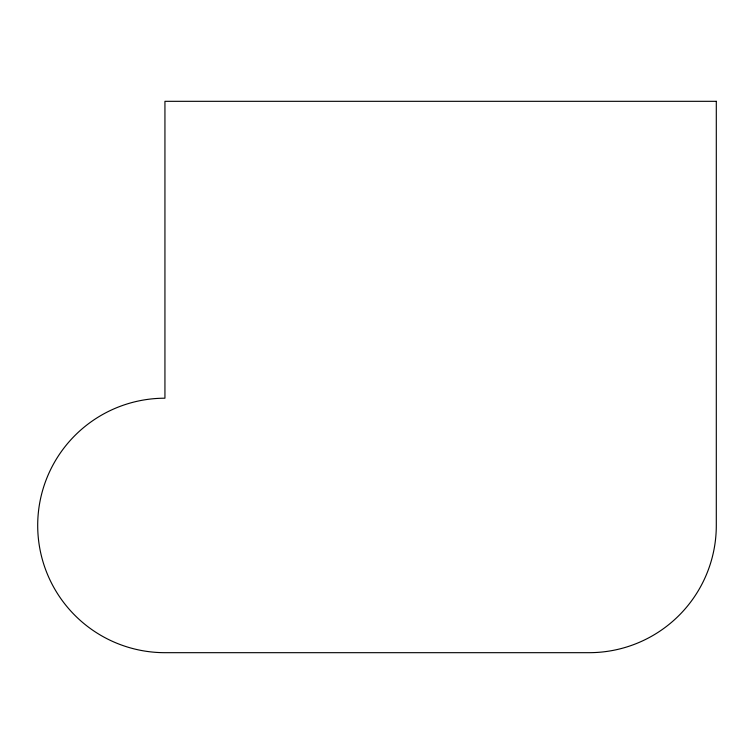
<?xml version="1.0" encoding="UTF-8"?>
<svg xmlns="http://www.w3.org/2000/svg" width="754" height="754" viewBox="0 0 754 754"><rect width="100%" height="100%" fill="white"/><g stroke="black" fill="none" stroke-linecap="round" stroke-linejoin="round"><path stroke-width="1.13" d="M716.3 101.319L164.938 101.319L164.938 398.206A127.237 127.237 0 0 0 37.7 525.444A127.237 127.237 0 0 0 164.938 652.681L589.062 652.681A127.237 127.237 0 0 0 716.3 525.444L716.3 101.319"/></g></svg>
